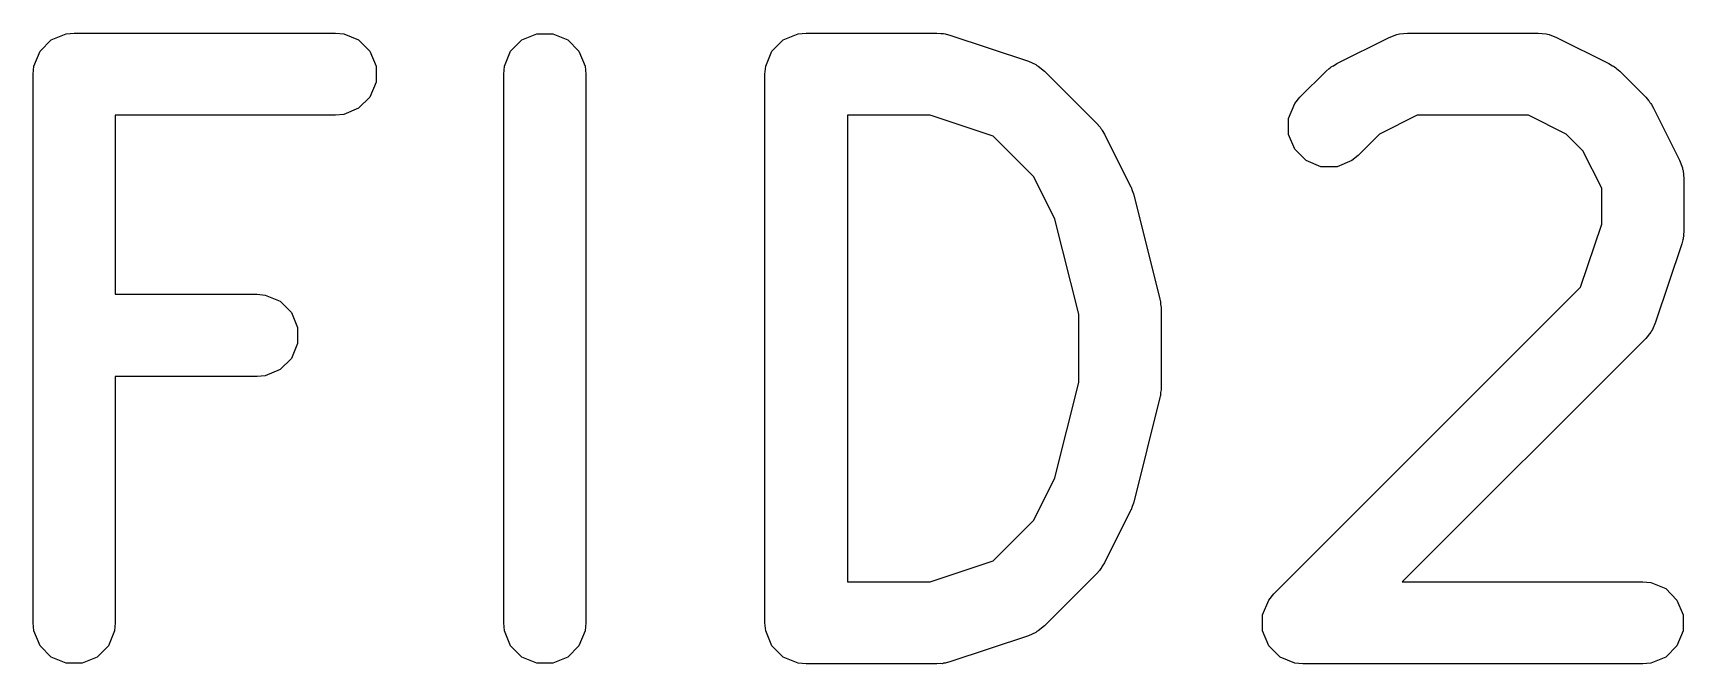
# Model space of a CAD drawing. Header units: inches. Extents: x -2.18 to 1.75, y 0.48 to 2.79.
# Drawn here: x 1.5706 to 1.689, y 0.8199 to 0.8652 of the extents above; entities that cross this region are included whole.
import ezdxf

# ---------------------------------------------------------------- set-up
doc = ezdxf.new("R2010")
doc.units = ezdxf.units.IN
doc.header["$MEASUREMENT"] = 0
doc.layers.add('BLACK', color=250, linetype='CONTINUOUS')

msp = doc.modelspace()

# ---------------------------------------------------------------- linework, layer by layer
at = {"layer": 'BLACK', "linetype": 'CONTINUOUS'}
for p, q in [((1.57114, 0.86385), (1.57195, 0.86467)), ((1.57195, 0.86467), (1.57302, 0.86511)), ((1.57302, 0.86511), (1.57359, 0.86516)), ((1.57359, 0.86516), (1.59234, 0.86516)), ((1.59234, 0.86516), (1.59292, 0.86511)), ((1.59292, 0.86511), (1.59398, 0.86467)), ((1.59398, 0.86467), (1.59479, 0.86385)), ((1.60488, 0.86385), (1.6057, 0.86467)), ((1.6057, 0.86467), (1.60676, 0.86511)), ((1.60676, 0.86511), (1.60791, 0.86511)), ((1.60791, 0.86511), (1.60898, 0.86467)), ((1.60898, 0.86467), (1.60979, 0.86385)), ((1.62363, 0.86385), (1.62444, 0.86467)), ((1.62444, 0.86467), (1.62551, 0.86511)), ((1.62551, 0.86511), (1.62609, 0.86516)), ((1.62609, 0.86516), (1.63546, 0.86516)), ((1.63546, 0.86516), (1.63575, 0.86514)), ((1.63575, 0.86514), (1.63583, 0.86514)), ((1.63583, 0.86514), (1.63593, 0.86512)), ((1.63593, 0.86512), (1.63604, 0.86511)), ((1.63604, 0.86511), (1.63611, 0.86508)), ((1.63611, 0.86508), (1.63639, 0.86501)), ((1.63639, 0.86501), (1.64202, 0.86314)), ((1.66414, 0.86298), (1.66788, 0.86485)), ((1.66788, 0.86485), (1.66843, 0.86506)), ((1.66843, 0.86506), (1.66853, 0.86507)), ((1.66853, 0.86507), (1.66863, 0.86511)), ((1.66863, 0.86511), (1.66921, 0.86516)), ((1.66921, 0.86516), (1.67858, 0.86516)), ((1.67858, 0.86516), (1.67915, 0.86511)), ((1.67915, 0.86511), (1.67925, 0.86507)), ((1.67925, 0.86507), (1.67936, 0.86506)), ((1.67936, 0.86506), (1.6799, 0.86485)), ((1.6799, 0.86485), (1.68365, 0.86298)), ((1.5707, 0.86279), (1.57114, 0.86385)), ((1.59479, 0.86385), (1.59524, 0.86279)), ((1.60444, 0.86279), (1.60488, 0.86385)), ((1.60979, 0.86385), (1.61023, 0.86279)), ((1.62319, 0.86279), (1.62363, 0.86385)), ((1.64202, 0.86314), (1.64255, 0.8629)), ((1.57064, 0.86221), (1.5707, 0.86279)), ((1.57064, 0.82284), (1.57064, 0.86221)), ((1.59524, 0.86279), (1.59524, 0.86164)), ((1.60439, 0.86221), (1.60444, 0.86279)), ((1.60439, 0.82284), (1.60439, 0.86221)), ((1.61023, 0.86279), (1.61029, 0.86221)), ((1.61029, 0.86221), (1.61029, 0.82284)), ((1.62313, 0.86221), (1.62319, 0.86279)), ((1.62313, 0.82284), (1.62313, 0.86221)), ((1.64255, 0.8629), (1.64263, 0.86283)), ((1.64263, 0.86283), (1.64272, 0.86279)), ((1.64272, 0.86279), (1.64317, 0.86242)), ((1.64317, 0.86242), (1.64692, 0.85868)), ((1.66149, 0.86055), (1.66337, 0.86242)), ((1.66337, 0.86242), (1.66359, 0.86261)), ((1.66359, 0.86261), (1.66365, 0.86267)), ((1.66365, 0.86267), (1.66373, 0.86273)), ((1.66373, 0.86273), (1.66382, 0.86279)), ((1.66382, 0.86279), (1.66389, 0.86282)), ((1.66389, 0.86282), (1.66414, 0.86298)), ((1.68365, 0.86298), (1.6839, 0.86282)), ((1.6839, 0.86282), (1.68397, 0.86279)), ((1.68397, 0.86279), (1.68405, 0.86273)), ((1.68405, 0.86273), (1.68414, 0.86267)), ((1.68414, 0.86267), (1.68419, 0.86261)), ((1.68419, 0.86261), (1.68442, 0.86242)), ((1.68442, 0.86242), (1.68629, 0.86055)), ((1.59524, 0.86164), (1.59479, 0.86057)), ((1.59398, 0.85976), (1.59292, 0.85932)), ((1.59479, 0.86057), (1.59398, 0.85976)), ((1.66068, 0.85904), (1.66113, 0.8601)), ((1.66113, 0.8601), (1.66149, 0.86055)), ((1.68629, 0.86055), (1.68648, 0.86032)), ((1.68648, 0.86032), (1.68654, 0.86027)), ((1.68654, 0.86027), (1.68659, 0.86018)), ((1.68659, 0.86018), (1.68666, 0.8601)), ((1.68666, 0.8601), (1.68669, 0.86003)), ((1.68669, 0.86003), (1.68684, 0.85978)), ((1.68684, 0.85978), (1.68872, 0.85603)), ((1.59234, 0.85926), (1.57654, 0.85926)), ((1.57654, 0.85926), (1.57654, 0.84642)), ((1.59292, 0.85932), (1.59234, 0.85926)), ((1.63498, 0.85926), (1.62904, 0.85926)), ((1.62904, 0.85926), (1.62904, 0.82579)), ((1.63949, 0.85776), (1.63498, 0.85926)), ((1.64692, 0.85868), (1.64711, 0.85845)), ((1.64711, 0.85845), (1.64717, 0.8584)), ((1.64717, 0.8584), (1.64722, 0.85831)), ((1.66068, 0.85789), (1.66068, 0.85904)), ((1.6699, 0.85926), (1.6672, 0.85791)), ((1.67788, 0.85926), (1.6699, 0.85926)), ((1.68058, 0.85791), (1.67788, 0.85926)), ((1.64241, 0.85484), (1.63949, 0.85776)), ((1.64722, 0.85831), (1.64729, 0.85823)), ((1.64729, 0.85823), (1.64732, 0.85816)), ((1.64732, 0.85816), (1.64747, 0.85791)), ((1.64747, 0.85791), (1.64935, 0.85416)), ((1.66113, 0.85682), (1.66068, 0.85789)), ((1.6672, 0.85791), (1.66567, 0.85637)), ((1.68178, 0.85671), (1.68058, 0.85791)), ((1.66194, 0.85601), (1.66113, 0.85682)), ((1.663, 0.85557), (1.66194, 0.85601)), ((1.66522, 0.85601), (1.66416, 0.85557)), ((1.66567, 0.85637), (1.66522, 0.85601)), ((1.68313, 0.85402), (1.68178, 0.85671)), ((1.68872, 0.85603), (1.68893, 0.85549)), ((1.64392, 0.85181), (1.64241, 0.85484)), ((1.66416, 0.85557), (1.663, 0.85557)), ((1.68893, 0.85549), (1.68893, 0.85539)), ((1.68893, 0.85539), (1.68897, 0.85529)), ((1.68897, 0.85529), (1.68903, 0.85471)), ((1.64935, 0.85416), (1.64936, 0.85412)), ((1.64936, 0.85412), (1.64938, 0.8541)), ((1.64938, 0.8541), (1.64946, 0.85386)), ((1.64946, 0.85386), (1.64956, 0.85362)), ((1.64956, 0.85362), (1.64956, 0.8536)), ((1.68313, 0.85144), (1.68313, 0.85402)), ((1.68903, 0.85471), (1.68903, 0.85096)), ((1.64956, 0.8536), (1.64957, 0.85355)), ((1.64957, 0.85355), (1.65145, 0.84606)), ((1.64563, 0.84498), (1.64392, 0.85181)), ((1.68162, 0.84693), (1.68313, 0.85144)), ((1.68894, 0.85032), (1.68888, 0.85003)), ((1.68897, 0.85039), (1.68894, 0.85032)), ((1.68898, 0.85049), (1.68897, 0.85039)), ((1.68901, 0.85059), (1.68898, 0.85049)), ((1.68903, 0.85096), (1.689, 0.85067)), ((1.689, 0.85067), (1.68901, 0.85059)), ((1.68888, 0.85003), (1.687, 0.84441)), ((1.65962, 0.82493), (1.68162, 0.84693)), ((1.57654, 0.84642), (1.58672, 0.84642)), ((1.58672, 0.84642), (1.58729, 0.84636)), ((1.58729, 0.84636), (1.58836, 0.84592)), ((1.58836, 0.84592), (1.58917, 0.8451)), ((1.65145, 0.84606), (1.65146, 0.84596)), ((1.65146, 0.84596), (1.65148, 0.84592)), ((1.65148, 0.84592), (1.6515, 0.8457)), ((1.6515, 0.8457), (1.65153, 0.84548)), ((1.65153, 0.84548), (1.65153, 0.84544)), ((1.65153, 0.84544), (1.65154, 0.84534)), ((1.65154, 0.84534), (1.65154, 0.83971)), ((1.58917, 0.8451), (1.58961, 0.84404)), ((1.64563, 0.84008), (1.64563, 0.84498)), ((1.687, 0.84441), (1.68677, 0.84388)), ((1.58961, 0.84404), (1.58961, 0.84289)), ((1.68629, 0.84325), (1.66883, 0.82579)), ((1.68666, 0.8437), (1.68629, 0.84325)), ((1.6867, 0.8438), (1.68666, 0.8437)), ((1.68677, 0.84388), (1.6867, 0.8438)), ((1.58917, 0.84182), (1.58836, 0.84101)), ((1.58961, 0.84289), (1.58917, 0.84182)), ((1.58836, 0.84101), (1.58729, 0.84057)), ((1.58672, 0.84051), (1.57654, 0.84051)), ((1.57654, 0.84051), (1.57654, 0.82284)), ((1.58729, 0.84057), (1.58672, 0.84051)), ((1.64392, 0.83325), (1.64563, 0.84008)), ((1.65153, 0.83957), (1.6515, 0.83936)), ((1.65154, 0.83971), (1.65153, 0.83961)), ((1.65153, 0.83961), (1.65153, 0.83957)), ((1.65145, 0.839), (1.64957, 0.8315)), ((1.65146, 0.8391), (1.65145, 0.839)), ((1.65148, 0.83914), (1.65146, 0.8391)), ((1.6515, 0.83936), (1.65148, 0.83914)), ((1.64241, 0.83022), (1.64392, 0.83325)), ((1.64946, 0.8312), (1.64938, 0.83095)), ((1.64956, 0.83144), (1.64946, 0.8312)), ((1.64957, 0.8315), (1.64956, 0.83146)), ((1.64956, 0.83146), (1.64956, 0.83144)), ((1.63949, 0.8273), (1.64241, 0.83022)), ((1.64935, 0.8309), (1.64747, 0.82715)), ((1.64936, 0.83094), (1.64935, 0.8309)), ((1.64938, 0.83095), (1.64936, 0.83094)), ((1.63498, 0.82579), (1.63949, 0.8273)), ((1.64692, 0.82638), (1.64317, 0.82263)), ((1.64711, 0.8266), (1.64692, 0.82638)), ((1.64717, 0.82666), (1.64711, 0.8266)), ((1.64722, 0.82674), (1.64717, 0.82666)), ((1.64729, 0.82683), (1.64722, 0.82674)), ((1.64732, 0.8269), (1.64729, 0.82683)), ((1.64747, 0.82715), (1.64732, 0.8269)), ((1.62904, 0.82579), (1.63498, 0.82579)), ((1.66883, 0.82579), (1.68608, 0.82579)), ((1.68608, 0.82579), (1.68665, 0.82574)), ((1.68665, 0.82574), (1.68772, 0.8253)), ((1.68772, 0.8253), (1.68853, 0.82448)), ((1.65881, 0.82342), (1.65925, 0.82448)), ((1.65925, 0.82448), (1.65962, 0.82493)), ((1.68853, 0.82448), (1.68897, 0.82342)), ((1.5707, 0.82227), (1.57064, 0.82284)), ((1.57654, 0.82284), (1.57649, 0.82227)), ((1.60444, 0.82227), (1.60439, 0.82284)), ((1.61029, 0.82284), (1.61023, 0.82227)), ((1.62319, 0.82227), (1.62313, 0.82284)), ((1.65881, 0.82227), (1.65881, 0.82342)), ((1.68897, 0.82342), (1.68897, 0.82227)), ((1.57114, 0.8212), (1.5707, 0.82227)), ((1.57649, 0.82227), (1.57605, 0.8212)), ((1.60488, 0.8212), (1.60444, 0.82227)), ((1.61023, 0.82227), (1.60979, 0.8212)), ((1.62363, 0.8212), (1.62319, 0.82227)), ((1.64202, 0.82192), (1.63639, 0.82004)), ((1.64255, 0.82215), (1.64202, 0.82192)), ((1.64263, 0.82222), (1.64255, 0.82215)), ((1.64272, 0.82226), (1.64263, 0.82222)), ((1.64317, 0.82263), (1.64272, 0.82226)), ((1.65925, 0.8212), (1.65881, 0.82227)), ((1.68897, 0.82227), (1.68853, 0.8212)), ((1.57195, 0.82039), (1.57114, 0.8212)), ((1.57605, 0.8212), (1.57523, 0.82039)), ((1.6057, 0.82039), (1.60488, 0.8212)), ((1.60979, 0.8212), (1.60898, 0.82039)), ((1.62444, 0.82039), (1.62363, 0.8212)), ((1.66007, 0.82039), (1.65925, 0.8212)), ((1.68853, 0.8212), (1.68772, 0.82039)), ((1.57302, 0.81995), (1.57195, 0.82039)), ((1.57417, 0.81995), (1.57302, 0.81995)), ((1.57523, 0.82039), (1.57417, 0.81995)), ((1.60676, 0.81995), (1.6057, 0.82039)), ((1.60791, 0.81995), (1.60676, 0.81995)), ((1.60898, 0.82039), (1.60791, 0.81995)), ((1.62551, 0.81995), (1.62444, 0.82039)), ((1.62609, 0.81989), (1.62551, 0.81995)), ((1.63546, 0.81989), (1.62609, 0.81989)), ((1.63575, 0.81992), (1.63546, 0.81989)), ((1.63583, 0.81991), (1.63575, 0.81992)), ((1.63593, 0.81994), (1.63583, 0.81991)), ((1.63604, 0.81995), (1.63593, 0.81994)), ((1.63611, 0.81998), (1.63604, 0.81995)), ((1.63639, 0.82004), (1.63611, 0.81998)), ((1.66113, 0.81995), (1.66007, 0.82039)), ((1.66171, 0.81989), (1.66113, 0.81995)), ((1.68608, 0.81989), (1.66171, 0.81989)), ((1.68665, 0.81995), (1.68608, 0.81989)), ((1.68772, 0.82039), (1.68665, 0.81995))]:
    msp.add_line(p, q, dxfattribs=at)

doc.saveas('drawing.dxf')
